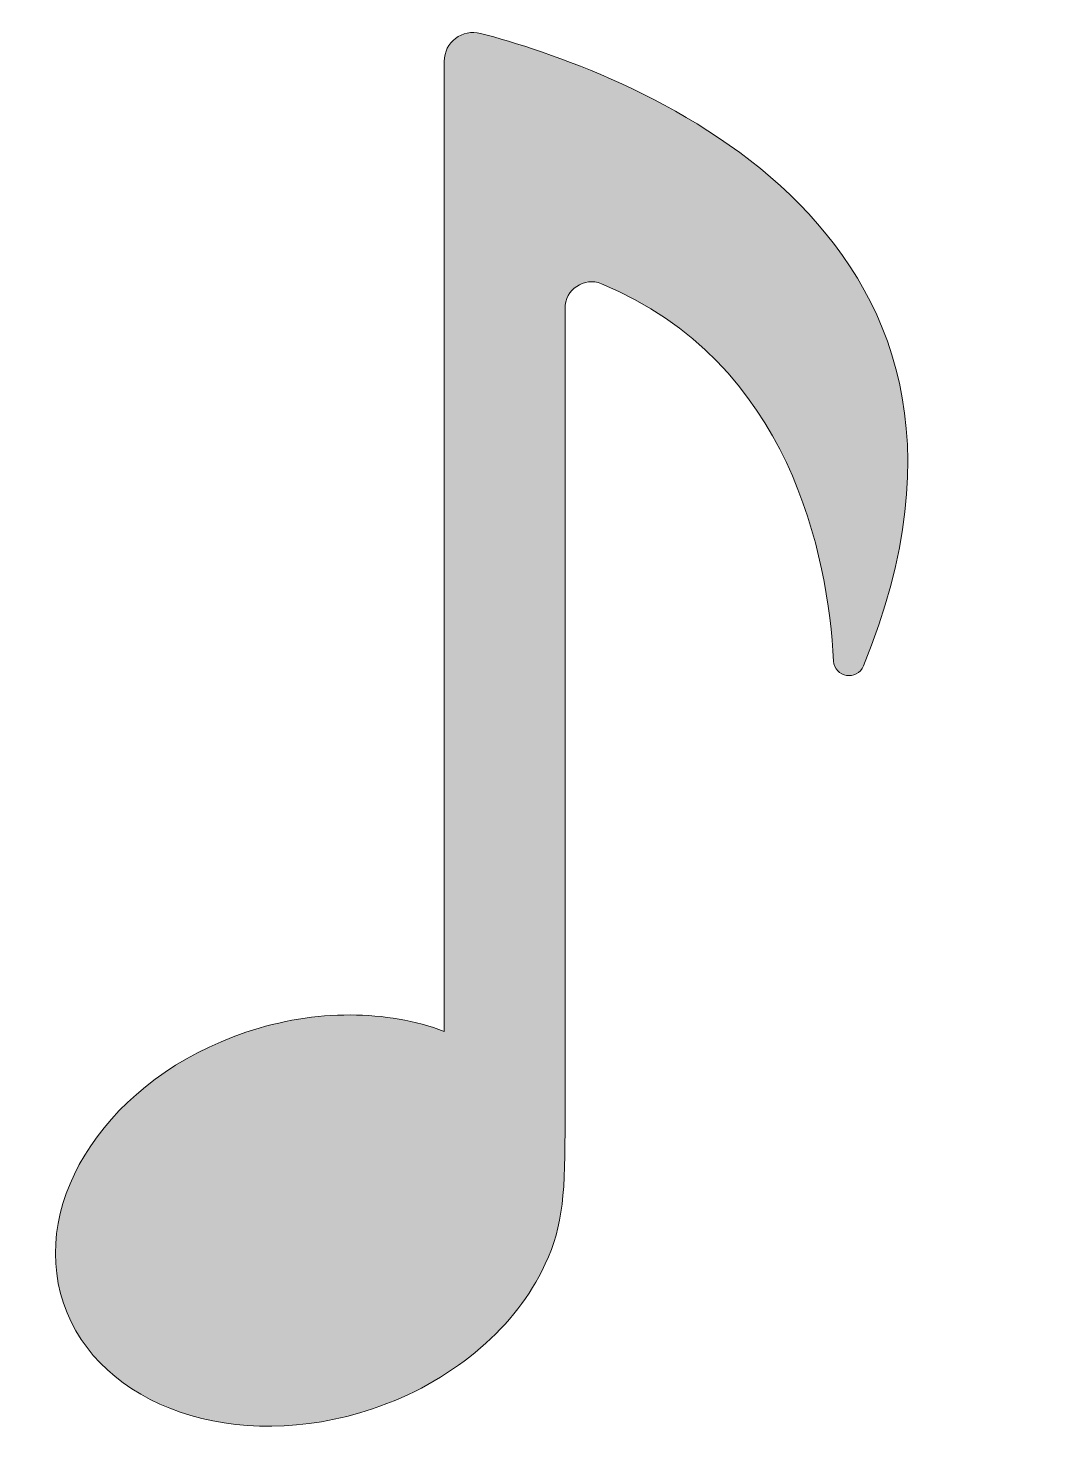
# Model space of a CAD drawing. Header units: inches. Extents: x 0.85 to 2.69, y -3.23 to -0.66.
import ezdxf

# ---------------------------------------------------------------- set-up
doc = ezdxf.new("R2010")
doc.units = ezdxf.units.IN
doc.header["$MEASUREMENT"] = 0
doc.layers.add('Design', color=7, linetype='Continuous', lineweight=0)

msp = doc.modelspace()

# ---------------------------------------------------------------- hatches: boundary and pattern name
at = {"layer": 'Design', "true_color": 0x003f58, "transparency": 33554687}
h = msp.add_hatch(color=148, dxfattribs=at)
h.dxf.hatch_style = 2
edge = h.paths.add_edge_path()
edge.add_spline(control_points=[(1.5994, -0.7192), (1.5994, -0.7192), (1.5994, -2.4693), (1.5994, -2.4693), (1.4966, -2.4309), (1.3684, -2.4283), (1.2415, -2.471), (0.9966, -2.5533), (0.8493, -2.7721), (0.9124, -2.9597), (0.9754, -3.1473), (1.225, -3.2327), (1.4698, -3.1504), (1.6119, -3.1027), (1.7211, -3.009), (1.7754, -2.902), (1.8115, -2.8309), (1.8174, -2.7732), (1.8174, -2.651), (1.8174, -2.651), (1.8174, -1.1651), (1.8174, -1.1651), (1.8174, -1.1311), (1.8518, -1.1074), (1.8832, -1.1204), (2.2247, -1.2628), (2.2917, -1.6114), (2.3019, -1.8011), (2.3036, -1.8309), (2.3446, -1.8376), (2.3559, -1.8099), (2.6861, -1.0028), (1.9026, -0.7311), (1.6651, -0.6687), (1.6319, -0.66), (1.5994, -0.6849), (1.5994, -0.7192)], knot_values=[0, 0, 0, 0, 1, 1, 1, 2, 2, 2, 3, 3, 3, 4, 4, 4, 5, 5, 5, 6, 6, 6, 7, 7, 7, 8, 8, 8, 9, 9, 9, 10, 10, 10, 11, 11, 11, 12, 12, 12, 12], degree=3, periodic=0)

# ---------------------------------------------------------------- linework, layer by layer
at = {"layer": 'Design'}
msp.add_open_spline([(1.5994, -0.7192), (1.5994, -0.7192), (1.5994, -2.4693), (1.5994, -2.4693), (1.4966, -2.4309), (1.3684, -2.4283), (1.2415, -2.471), (0.9966, -2.5533), (0.8493, -2.7721), (0.9124, -2.9597), (0.9754, -3.1473), (1.225, -3.2327), (1.4698, -3.1504), (1.6119, -3.1027), (1.7211, -3.009), (1.7754, -2.902), (1.8115, -2.8309), (1.8174, -2.7732), (1.8174, -2.651), (1.8174, -2.651), (1.8174, -1.1651), (1.8174, -1.1651), (1.8174, -1.1311), (1.8518, -1.1074), (1.8832, -1.1204), (2.2247, -1.2628), (2.2917, -1.6114), (2.3019, -1.8011), (2.3036, -1.8309), (2.3446, -1.8376), (2.3559, -1.8099), (2.6861, -1.0028), (1.9026, -0.7311), (1.6651, -0.6687), (1.6319, -0.66), (1.5994, -0.6849), (1.5994, -0.7192)], degree=3, knots=[0, 0, 0, 0, 1, 1, 1, 2, 2, 2, 3, 3, 3, 4, 4, 4, 5, 5, 5, 6, 6, 6, 7, 7, 7, 8, 8, 8, 9, 9, 9, 10, 10, 10, 11, 11, 11, 12, 12, 12, 12], dxfattribs=at)

doc.saveas('drawing.dxf')
